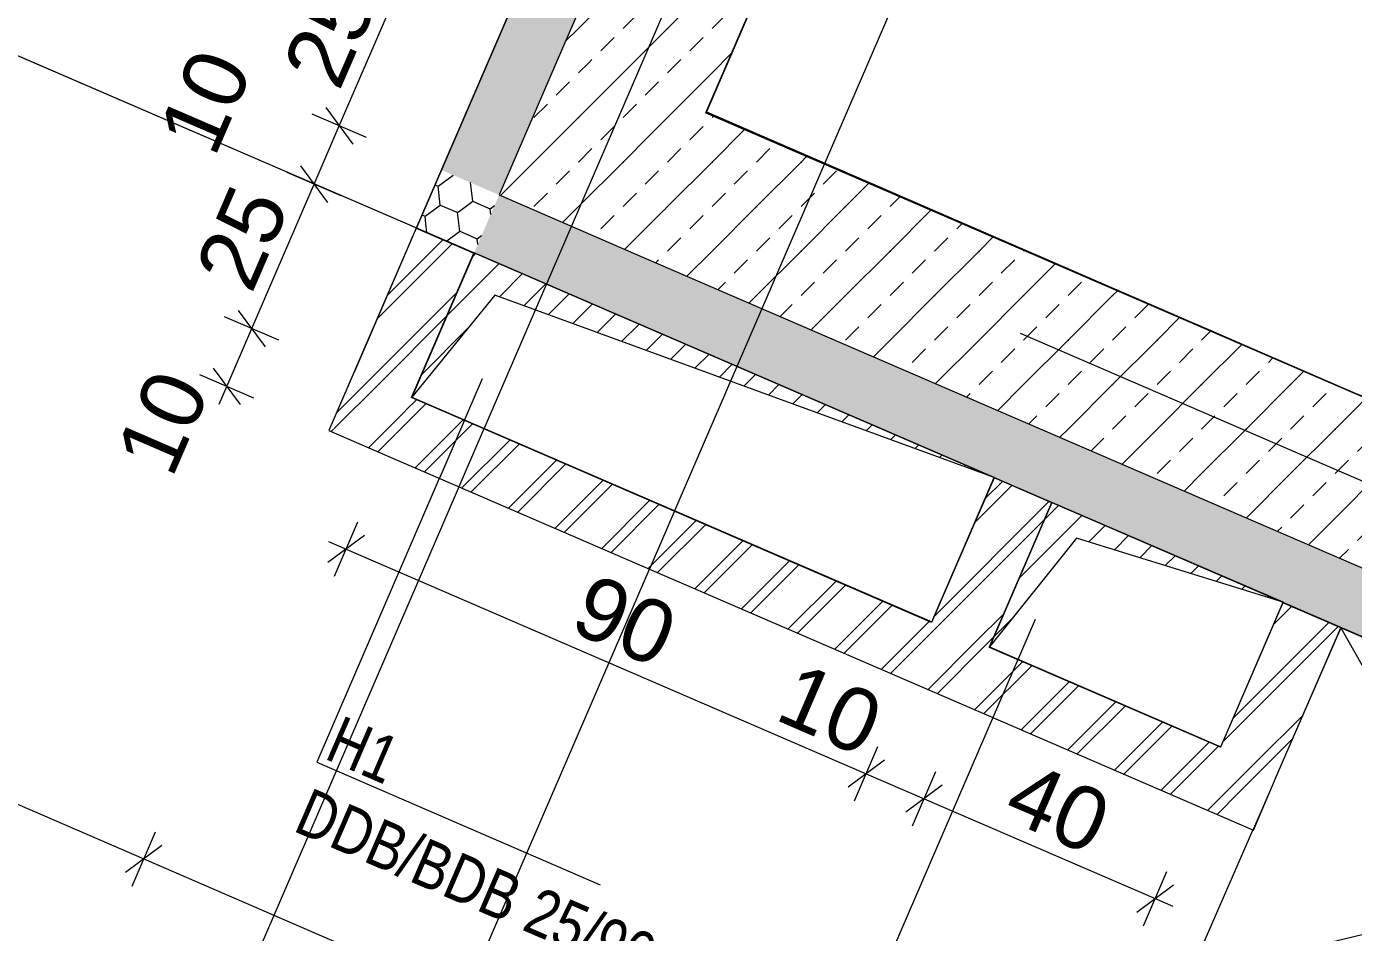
# Model space of a CAD drawing. Header units: millimetres. Extents: x 12535370 to 12566104, y 356204400 to 356234587.
# Drawn here: x 12545138 to 12547247, y 356216738 to 356218177 of the extents above; entities that cross this region are included whole.
import ezdxf
from ezdxf.enums import TextEntityAlignment as Align

# ---------------------------------------------------------------- set-up
doc = ezdxf.new("R2010")
doc.units = ezdxf.units.MM
doc.header["$MEASUREMENT"] = 0
doc.set_wipeout_variables(frame=1)
for name, pattern in [('Dashed Small', [141.111111, 70.555556, -70.555556]), ('Dot & Dashed', [6702.78, 3527.78, -1763.89, 0, -1411.11]), ('Wipeout_Contour', [1000, 0, -1000])]:
    doc.linetypes.add(name, pattern=pattern)
for name, color, linetype in [('New_015 Innenwände', 7, 'Continuous'), ('New_035 Decken', 7, 'Continuous'), ('New_055 Treppen _ Lift', 7, 'Continuous'), ('New_065 Möbel Einrichtung', 7, 'Continuous'), ('New_080 Raumdefinitionen', 7, 'Continuous'), ('New_110 Bemassungen Ausführung', 7, 'Continuous'), ('New_255 Plangrafiken', 7, 'Continuous'), ('New_290 Raster _ Achsen', 7, 'Continuous')]:
    doc.layers.add(name, color=color, linetype=linetype)
for name, color, linetype, lineweight in [('New_015 Innenwände_Pen_No__1', 7, 'Continuous', 13), ('New_035 Decken_Pen_No__1', 7, 'Continuous', 13), ('New_055 Treppen _ Lift_Pen_No__1', 7, 'Continuous', 13), ('New_065 Möbel Einrichtung_Pen_No__1', 7, 'Continuous', 13), ('New_110 Bemassungen Ausführung_Pen_No__1', 7, 'Continuous', 13), ('New_255 Plangrafiken_Pen_No__1', 7, 'Continuous', 13), ('New_290 Raster _ Achsen_Pen_No__108', 7, 'Continuous', 13), ('New_HKLS1_Pen_No__21', 1, 'Continuous', 13), ('New_HKLS1_Pen_No__39', 8, 'Continuous', 13)]:
    doc.layers.add(name, color=color, linetype=linetype, lineweight=lineweight)
doc.styles.add('GENERATED_STYLE_1', font='arial.ttf')
doc.styles.add('GENERATED_STYLE_2', font='arial.ttf', dxfattribs={"width": 0.8})
doc.dimstyles.new('GENERATED_STYLE__1', dxfattribs={"dimtxt": 125, "dimasz": 47.5, "dimexe": 0.18, "dimexo": 2, "dimgap": 0, "dimtad": 1, "dimlfac": 0.001, "dimzin": 0, "dimdsep": 46, "dimtxsty": 'GENERATED_STYLE_1', "dimblk": 'ARROWHEAD_2', "dimblk1": 'ARROWHEAD_2', "dimblk2": 'ARROWHEAD_2', "dimcen": 0.09, "dimclrd": 7, "dimclre": 7, "dimclrt": 7, "dimadec": 0, "dimazin": 0, "dimtfac": 1, "dimtdec": 4, "dimtmove": 0, "dimatfit": 3, "dimfxl": 1, "dimtolj": 1, "dimtzin": 0, "dimarcsym": 0})
doc.dimstyles.new('GENERATED_STYLE__2', dxfattribs={"dimtxt": 100, "dimasz": 47.5, "dimexe": 0.18, "dimexo": 2, "dimgap": 0, "dimtad": 1, "dimlfac": 0.001, "dimzin": 0, "dimdsep": 46, "dimtxsty": 'GENERATED_STYLE_1', "dimblk": 'ARROWHEAD_2', "dimblk1": 'ARROWHEAD_2', "dimblk2": 'ARROWHEAD_2', "dimcen": 0.09, "dimclrd": 7, "dimclre": 7, "dimclrt": 7, "dimadec": 0, "dimazin": 0, "dimtfac": 1, "dimtdec": 4, "dimtmove": 0, "dimatfit": 3, "dimfxl": 1, "dimtolj": 1, "dimtzin": 0, "dimarcsym": 0})
pattern_1 = [(336.636458, (12240439.157, 356160438.356), (20.6060615, 47.701051), [30, -60]), (336.636458, (12240490.77, 356160444.36), (20.6060615, 47.701051), [30, -60]), (36.636458, (12240466.697, 356160426.46), (-31.007291, 41.695898), [30, -60]), (36.636458, (12240487.303, 356160474.16), (-31.007291, 41.695898), [30, -60]), (96.636458, (12240439.157, 356160438.356), (51.613352, 6.0051526), [30, -60]), (96.636458, (12240459.76, 356160486.057), (51.613352, 6.0051526), [30, -60])]
pattern_2 = [(45, (12240439.16, 356160438.36), (-70.710678, 70.710678), [30, -20]), (45, (12240403.8, 356160473.71), (-70.710678, 70.710678), [100, 0])]
pattern_3 = [(45, (12240439.16, 356160438.356), (-53.033009, 53.033009), []), (45, (12240428.55, 356160448.96), (-53.033009, 53.033009), [])]
pattern_4 = [(45, (12240439.157, 356160438.356), (-26.5165043, 26.5165043), [])]

# ---------------------------------------------------------------- blocks, each defined once
blk = doc.blocks.new('Slab_1', base_point=(12544827.7, 356227634.6))
at = {"layer": 'New_035 Decken_Pen_No__1', "color": 7, "linetype": 'Continuous', "lineweight": 13, "flags": 128}
blk.add_lwpolyline([(12550319.2, 356219590.3), (12550873.1, 356220872.8), (12547982.6, 356222124.7), (12546217.9, 356218039.6), (12549105.8, 356216792.1)], close=True, dxfattribs=at)
blk = doc.blocks.new('Stair_1', base_point=(12240439.2, 356160438.4))
at = {"layer": 'New_055 Treppen _ Lift_Pen_No__1', "color": 7, "linetype": 'Continuous', "lineweight": 13}
for p, q in [((12546725.5, 356219214.7), (12546218.7, 356218041.4)), ((12546725.5, 356219214.7), (12546218.7, 356218041.4)), ((12546218.7, 356218041.4), (12547668.3, 356217413)), ((12546218.7, 356218041.4), (12547668.3, 356217413))]:
    blk.add_line(p, q, dxfattribs=at)
blk = doc.blocks.new('Stair_2', base_point=(12240439.2, 356160438.4))
at = {"layer": 'New_055 Treppen _ Lift_Pen_No__1', "color": 7, "linetype": 'Dashed Small', "lineweight": 13}
for p, q in [((12546725.5, 356219214.7), (12546218.7, 356218041.4)), ((12546725.5, 356219214.7), (12546218.7, 356218041.4)), ((12546218.7, 356218041.4), (12547668.3, 356217413)), ((12546218.7, 356218041.4), (12547668.3, 356217413))]:
    blk.add_line(p, q, dxfattribs=at)
blk = doc.blocks.new('Wall_3', base_point=(12547981.4, 356222121.9))
at = {"layer": 'New_015 Innenwände', "linetype": 'Continuous', "lineweight": 0, "true_color": 0x000000}
h = blk.add_hatch(dxfattribs=at)
h.set_pattern_fill('DÄMMSTOFF__POLYSTYROL_EPS', color=18, style=0, pattern_type=2)
h.set_pattern_definition(pattern_1)
h.paths.add_polyline_path([(12547659.4, 356222259.1), (12545797.5, 356217948.9), (12545889.3, 356217909.2), (12547751.4, 356222219.9)])
h = blk.add_hatch(dxfattribs=at)
h.set_pattern_fill('BETON_BEWEHRT_SN46', color=18, style=0, pattern_type=2)
h.set_pattern_definition(pattern_2)
h.paths.add_polyline_path([(12546217.9, 356218039.6), (12547981.4, 356222121.9), (12547751.4, 356222219.9), (12545988.4, 356218138.7)])
h = blk.add_hatch(dxfattribs=at)
h.set_pattern_fill('BETON_BEWEHRT_SN46', color=18, style=0, pattern_type=2)
h.set_pattern_definition(pattern_2)
h.paths.add_polyline_path([(12545988.4, 356218138.7), (12545889.3, 356217909.2), (12546217.9, 356218039.6)])
h = blk.add_hatch(dxfattribs=at)
h.set_pattern_fill('BETON_BEWEHRT_SN46', color=18, style=0, pattern_type=2)
h.set_pattern_definition(pattern_2)
h.paths.add_polyline_path([(12546217.9, 356218039.6), (12545889.3, 356217909.2), (12546118.8, 356217810.1)])
h = blk.add_hatch(dxfattribs=at)
h.set_pattern_fill('DÄMMSTOFF__POLYSTYROL_EPS', color=18, style=0, pattern_type=2)
h.set_pattern_definition(pattern_1)
h.paths.add_polyline_path([(12545797.5, 356217948.9), (12545757.8, 356217857.1), (12545889.3, 356217909.2)])
h = blk.add_hatch(dxfattribs=at)
h.set_pattern_fill('DÄMMSTOFF__POLYSTYROL_EPS', color=18, style=0, pattern_type=2)
h.set_pattern_definition(pattern_1)
h.paths.add_polyline_path([(12545757.8, 356217857.1), (12545849.6, 356217817.4), (12545889.3, 356217909.2)])
at = {"layer": 'New_015 Innenwände_Pen_No__1', "color": 7, "linetype": 'Continuous', "lineweight": 13}
for p, q in [((12547751.4, 356222219.9), (12545988.4, 356218138.7)), ((12545988.4, 356218138.7), (12545889.3, 356217909.2)), ((12545889.3, 356217909.2), (12546118.8, 356217810.1))]:
    blk.add_line(p, q, dxfattribs=at)
at = {"layer": 'New_015 Innenwände_Pen_No__1', "color": 7, "linetype": 'Continuous', "lineweight": 13, "flags": 128}
for points in [[(12547659.4, 356222259.1), (12545757.8, 356217857.1)], [(12546217.9, 356218039.6), (12547981.4, 356222121.9)], [(12545757.8, 356217857.1), (12545849.6, 356217817.4)]]:
    blk.add_lwpolyline(points, dxfattribs=at)
blk = doc.blocks.new('Wall_4', base_point=(12546217.9, 356218039.6))
at = {"layer": 'New_015 Innenwände', "linetype": 'Continuous', "lineweight": 0, "true_color": 0x000000}
h = blk.add_hatch(dxfattribs=at)
h.set_pattern_fill('BETON_BEWEHRT_SN46', color=18, style=0, pattern_type=2)
h.set_pattern_definition(pattern_2)
h.paths.add_polyline_path([(12550670.2, 356216116.3), (12546217.9, 356218039.6), (12546118.8, 356217810.1), (12550571.1, 356215886.8)])
h = blk.add_hatch(dxfattribs=at)
h.set_pattern_fill('DÄMMSTOFF__POLYSTYROL_EPS', color=18, style=0, pattern_type=2)
h.set_pattern_definition([(66.636458, (12240439.157, 356160438.356), (-47.701051, 20.606061), [30, -60]), (66.636458, (12240433.15, 356160489.97), (-47.701051, 20.606061), [30, -60]), (126.636458, (12240451.053, 356160465.896), (41.695898, 31.007291), [30, -60]), (126.636458, (12240403.35, 356160486.5), (41.695898, 31.007291), [30, -60]), (186.636458, (12240439.157, 356160438.356), (-6.005153, 51.613352), [30, -60]), (186.636458, (12240391.455, 356160458.96), (-6.005153, 51.613352), [30, -60])])
h.paths.add_polyline_path([(12545849.6, 356217817.4), (12550760.9, 356215695.8), (12550800.6, 356215787.6), (12545889.3, 356217909.2)])
at = {"layer": 'New_015 Innenwände_Pen_No__1', "color": 7, "linetype": 'Continuous', "lineweight": 13}
for p, q in [((12545889.3, 356217909.2), (12546118.8, 356217810.1)), ((12546118.8, 356217810.1), (12550571.1, 356215886.8))]:
    blk.add_line(p, q, dxfattribs=at)
at = {"layer": 'New_015 Innenwände_Pen_No__1', "color": 7, "linetype": 'Continuous', "lineweight": 13, "flags": 128}
for points in [[(12550670.2, 356216116.3), (12546217.9, 356218039.6)], [(12545849.6, 356217817.4), (12550852.7, 356215656.2)]]:
    blk.add_lwpolyline(points, dxfattribs=at)
blk = doc.blocks.new('Wall_67', base_point=(12545849.4, 356217816.8))
at = {"color": 254, "linetype": 'Wipeout_Contour', "lineweight": 0, "ltscale": 1069315186.156351}
blk.add_wipeout([(12545750.2, 356217587.3), (12545618.8, 356217535.1), (12545710.6, 356217495.5)], dxfattribs=at).dxf.layer = 'New_015 Innenwände'
at = {"layer": 'New_015 Innenwände', "linetype": 'Continuous', "lineweight": 0, "true_color": 0x000000}
h = blk.add_hatch(dxfattribs=at)
h.set_pattern_fill('INSULATION', color=18, style=0, pattern_type=2)
h.set_pattern_definition(pattern_3)
h.paths.add_polyline_path([(12545750.2, 356217587.3), (12545618.8, 356217535.1), (12545710.6, 356217495.5)])
at = {"color": 254, "linetype": 'Wipeout_Contour', "lineweight": 0, "ltscale": 1425754319.979528}
blk.add_wipeout([(12545750.2, 356217587.3), (12545849.4, 356217816.8), (12545757.6, 356217856.4), (12545658.4, 356217626.9)], dxfattribs=at).dxf.layer = 'New_015 Innenwände'
at = {"layer": 'New_015 Innenwände', "linetype": 'Continuous', "lineweight": 0, "true_color": 0x000000}
h = blk.add_hatch(dxfattribs=at)
h.set_pattern_fill('INSULATION', color=18, style=0, pattern_type=2)
h.set_pattern_definition(pattern_3)
h.paths.add_polyline_path([(12545750.2, 356217587.3), (12545849.4, 356217816.8), (12545757.6, 356217856.4), (12545658.4, 356217626.9)])
at = {"layer": 'New_015 Innenwände_Pen_No__1', "color": 7, "linetype": 'Continuous', "lineweight": 13, "flags": 128}
blk.add_lwpolyline([(12545757.6, 356217856.4), (12545849.4, 356217816.8)], dxfattribs=at)
at = {"color": 254, "linetype": 'Wipeout_Contour', "lineweight": 0, "ltscale": 1069315315.846562}
blk.add_wipeout([(12545658.4, 356217626.9), (12545618.8, 356217535.1), (12545750.2, 356217587.3)], dxfattribs=at).dxf.layer = 'New_015 Innenwände'
at = {"layer": 'New_015 Innenwände', "linetype": 'Continuous', "lineweight": 0, "true_color": 0x000000}
h = blk.add_hatch(dxfattribs=at)
h.set_pattern_fill('INSULATION', color=18, style=0, pattern_type=2)
h.set_pattern_definition(pattern_3)
h.paths.add_polyline_path([(12545658.4, 356217626.9), (12545618.8, 356217535.1), (12545750.2, 356217587.3)])
at = {"layer": 'New_015 Innenwände_Pen_No__1', "color": 7, "linetype": 'Continuous', "lineweight": 13, "flags": 128}
for points in [[(12545757.6, 356217856.4), (12545618.8, 356217535.1)], [(12545750.2, 356217587.3), (12545849.4, 356217816.8)], [(12545618.8, 356217535.1), (12545710.6, 356217495.5)]]:
    blk.add_lwpolyline(points, dxfattribs=at)
blk = doc.blocks.new('Wall_68', base_point=(12545750.2, 356217587.3))
at = {"color": 254, "linetype": 'Wipeout_Contour', "lineweight": 0, "ltscale": 1069313641.545862}
blk.add_wipeout([(12547035.4, 356217032.1), (12547087.6, 356216900.6), (12547127.2, 356216992.4)], dxfattribs=at).dxf.layer = 'New_015 Innenwände'
at = {"layer": 'New_015 Innenwände', "linetype": 'Continuous', "lineweight": 0, "true_color": 0x000000}
h = blk.add_hatch(dxfattribs=at)
h.set_pattern_fill('INSULATION', color=18, style=0, pattern_type=2)
h.set_pattern_definition(pattern_3)
h.paths.add_polyline_path([(12547035.4, 356217032.1), (12547087.6, 356216900.6), (12547127.2, 356216992.4)])
at = {"color": 254, "linetype": 'Wipeout_Contour', "lineweight": 0, "ltscale": 1425752575.987482}
blk.add_wipeout([(12547035.4, 356217032.1), (12545750.2, 356217587.3), (12545710.6, 356217495.5), (12546995.8, 356216940.3)], dxfattribs=at).dxf.layer = 'New_015 Innenwände'
at = {"layer": 'New_015 Innenwände', "linetype": 'Continuous', "lineweight": 0, "true_color": 0x000000}
h = blk.add_hatch(dxfattribs=at)
h.set_pattern_fill('INSULATION', color=18, style=0, pattern_type=2)
h.set_pattern_definition(pattern_3)
h.paths.add_polyline_path([(12547035.4, 356217032.1), (12545750.2, 356217587.3), (12545710.6, 356217495.5), (12546995.8, 356216940.3)])
at = {"layer": 'New_015 Innenwände_Pen_No__1', "color": 7, "linetype": 'Continuous', "lineweight": 13, "flags": 128}
blk.add_lwpolyline([(12546576.4, 356217230.4), (12545750.2, 356217587.3)], dxfattribs=at)
at = {"color": 254, "linetype": 'Wipeout_Contour', "lineweight": 0, "ltscale": 1069313584.414766}
blk.add_wipeout([(12546995.8, 356216940.3), (12547087.6, 356216900.6), (12547035.4, 356217032.1)], dxfattribs=at).dxf.layer = 'New_015 Innenwände'
at = {"layer": 'New_015 Innenwände', "linetype": 'Continuous', "lineweight": 0, "true_color": 0x000000}
h = blk.add_hatch(dxfattribs=at)
h.set_pattern_fill('INSULATION', color=18, style=0, pattern_type=2)
h.set_pattern_definition(pattern_3)
h.paths.add_polyline_path([(12546995.8, 356216940.3), (12547087.6, 356216900.6), (12547035.4, 356217032.1)])
at = {"layer": 'New_015 Innenwände_Pen_No__1', "color": 7, "linetype": 'Continuous', "lineweight": 13, "flags": 128}
for points in [[(12545710.6, 356217495.5), (12547087.6, 356216900.6)], [(12547035.4, 356217032.1), (12546668.2, 356217190.7)], [(12547087.6, 356216900.6), (12547127.2, 356216992.4)]]:
    blk.add_lwpolyline(points, dxfattribs=at)
blk = doc.blocks.new('Wall_69', base_point=(12547035.4, 356217032.1))
at = {"color": 254, "linetype": 'Wipeout_Contour', "lineweight": 0, "ltscale": 1425752135.951564}
blk.add_wipeout([(12547127.2, 356216992.4), (12547226.4, 356217221.9), (12547134.6, 356217261.6), (12547035.4, 356217032.1)], dxfattribs=at).dxf.layer = 'New_015 Innenwände'
at = {"layer": 'New_015 Innenwände', "linetype": 'Continuous', "lineweight": 0, "true_color": 0x000000}
h = blk.add_hatch(dxfattribs=at)
h.set_pattern_fill('INSULATION', color=18, style=0, pattern_type=2)
h.set_pattern_definition(pattern_3)
h.paths.add_polyline_path([(12547127.2, 356216992.4), (12547226.4, 356217221.9), (12547134.6, 356217261.6), (12547035.4, 356217032.1)])
at = {"layer": 'New_015 Innenwände_Pen_No__1', "color": 7, "linetype": 'Continuous', "lineweight": 13, "flags": 128}
for points in [[(12547134.6, 356217261.6), (12547035.4, 356217032.1)], [(12547226.4, 356217221.9), (12547134.6, 356217261.6)], [(12547127.2, 356216992.4), (12547226.4, 356217221.9)]]:
    blk.add_lwpolyline(points, dxfattribs=at)
blk = doc.blocks.new('Wall_70', base_point=(12546576.4, 356217230.4))
at = {"color": 254, "linetype": 'Wipeout_Contour', "lineweight": 0, "ltscale": 1425752863.958233}
blk.add_wipeout([(12546668.2, 356217190.7), (12546767.4, 356217420.2), (12546675.6, 356217459.9), (12546576.4, 356217230.4)], dxfattribs=at).dxf.layer = 'New_015 Innenwände'
at = {"layer": 'New_015 Innenwände', "linetype": 'Continuous', "lineweight": 0, "true_color": 0x000000}
h = blk.add_hatch(dxfattribs=at)
h.set_pattern_fill('INSULATION', color=18, style=0, pattern_type=2)
h.set_pattern_definition(pattern_3)
h.paths.add_polyline_path([(12546668.2, 356217190.7), (12546767.4, 356217420.2), (12546675.6, 356217459.9), (12546576.4, 356217230.4)])
at = {"layer": 'New_015 Innenwände_Pen_No__1', "color": 7, "linetype": 'Continuous', "lineweight": 13, "flags": 128}
for points in [[(12546675.6, 356217459.9), (12546576.4, 356217230.4)], [(12546767.4, 356217420.2), (12546675.6, 356217459.9)], [(12546668.2, 356217190.7), (12546767.4, 356217420.2)]]:
    blk.add_lwpolyline(points, dxfattribs=at)
blk = doc.blocks.new('Schrank variabel 25[52]', base_point=(12547226.4, 356217221.9))
at = {"layer": 'New_065 Möbel Einrichtung_Pen_No__1', "color": 7, "linetype": 'Continuous', "lineweight": 13}
for p, q in [((12547226.4, 356217221.9), (12547719.5, 356216349.8)), ((12546985.9, 356216668.8), (12547960, 356216902.9))]:
    blk.add_line(p, q, dxfattribs=at)
at = {"layer": 'New_065 Möbel Einrichtung_Pen_No__1', "color": 7, "linetype": 'Continuous', "lineweight": 13, "flags": 128}
blk.add_lwpolyline([(12547226.4, 356217221.9), (12546985.9, 356216668.8), (12547719.5, 356216349.8), (12547960, 356216902.9)], close=True, dxfattribs=at)
blk = doc.blocks.new('Standard grid marker[59]', base_point=(12539645.8, 356220744.6))
at = {"layer": 'New_290 Raster _ Achsen_Pen_No__108', "color": 7, "linetype": 'Dot & Dashed', "lineweight": 13}
blk.add_line((12540563.8, 356220348), (12561567.2, 356211274.9), dxfattribs=at)
at = {"layer": 'New_290 Raster _ Achsen_Pen_No__108', "color": 7, "lineweight": 13, "style": 'GENERATED_STYLE_1'}
for tag, p in [('AC_MarkerText_1_0', (12539528.5, 356220880.1)), ('AC_MarkerText_1_1', (12562689.2, 356210875))]:
    blk.add_attdef(tag, text='', height=150, rotation=336.6365, dxfattribs=at).set_placement(p, align=Align.TOP_CENTER)
blk = doc.blocks.new('Standard grid marker[62]', base_point=(12552195.2, 356232191.6))
at = {"layer": 'New_290 Raster _ Achsen_Pen_No__108', "color": 7, "linetype": 'Dot & Dashed', "lineweight": 13}
blk.add_line((12551798.6, 356231273.6), (12543740.5, 356212619.7), dxfattribs=at)
at = {"layer": 'New_290 Raster _ Achsen_Pen_No__108', "color": 7, "lineweight": 13, "style": 'GENERATED_STYLE_1'}
for tag, p in [('AC_MarkerText_1_0', (12552307.9, 356232418.3)), ('AC_MarkerText_1_1', (12543317.8, 356211607.1))]:
    blk.add_attdef(tag, text='', height=150, rotation=336.6365, dxfattribs=at).set_placement(p, align=Align.TOP_CENTER)
blk = doc.blocks.new('Polyline_3', base_point=(12542882.6, 356210370))
at = {"layer": 'New_255 Plangrafiken_Pen_No__1', "color": 7, "linetype": 'Dot & Dashed', "lineweight": 13, "flags": 128}
blk.add_lwpolyline([(12542882.6, 356210370), (12543089.5, 356210280.7), (12552742.3, 356232625.8), (12552734.1, 356232629.4)], dxfattribs=at)
blk = doc.blocks.new('*D247', base_point=(12240439.2, 356160438.4))
at = {"layer": 'New_110 Bemassungen Ausführung_Pen_No__1', "color": 7, "linetype": 'Continuous', "lineweight": 13, "transparency": 16777216}
for p, q in [((12544160.3, 356217391.7), (12544102.4, 356217348.7)), ((12544131.4, 356217370.2), (12544223.2, 356217330.5)), ((12544204.6, 356217287.5), (12544241.8, 356217373.6)), ((12544252.1, 356217352.1), (12544194.2, 356217309))]:
    blk.add_line(p, q, dxfattribs=at)
blk = doc.blocks.new('ARROWHEAD_2')
at = {"color": 0, "linetype": 'Continuous', "lineweight": 0}
for p, q in [((-0.378, -0.655), (0.378, 0.655)), ((0, 0), (-1, 0))]:
    blk.add_line(p, q, dxfattribs=at)
blk = doc.blocks.new('*D248', base_point=(12240439.2, 356160438.4))
at = {"layer": 'New_110 Bemassungen Ausführung_Pen_No__1', "color": 7, "linetype": 'Continuous', "lineweight": 13, "transparency": 16777216}
for p, q in [((12544204.6, 356217287.5), (12544241.8, 356217373.6)), ((12544252.1, 356217352.1), (12544194.2, 356217309)), ((12544223.2, 356217330.5), (12545324.8, 356216854.7)), ((12545353.7, 356216876.2), (12545295.8, 356216833.1)), ((12545324.8, 356216854.7), (12553738.7, 356213220))]:
    blk.add_line(p, q, dxfattribs=at)
at = {"layer": 'New_110 Bemassungen Ausführung_Pen_No__1', "color": 7, "lineweight": 13, "transparency": 16777216, "insert": (12544630.7, 356217181.7), "char_height": 125, "attachment_point": 7, "rotation": 336.6366, "style": 'GENERATED_STYLE_1'}
blk.add_mtext('\\A1;{\\pql;\\fArial|b0|i0|c0|p0;\\W1.000000;1,20}', dxfattribs=at)
blk = doc.blocks.new('*D249', base_point=(12240439.2, 356160438.4))
at = {"layer": 'New_110 Bemassungen Ausführung_Pen_No__1', "color": 7, "linetype": 'Continuous', "lineweight": 13, "transparency": 16777216}
for p, q in [((12544223.2, 356217330.5), (12545324.8, 356216854.7)), ((12545306.2, 356216811.6), (12545343.4, 356216897.7)), ((12545353.7, 356216876.2), (12545295.8, 356216833.1)), ((12545324.8, 356216854.7), (12553738.7, 356213220)), ((12553720.1, 356213177), (12553757.3, 356213263)), ((12553767.7, 356213241.5), (12553709.8, 356213198.5))]:
    blk.add_line(p, q, dxfattribs=at)
at = {"layer": 'New_110 Bemassungen Ausführung_Pen_No__1', "color": 7, "lineweight": 13, "transparency": 16777216, "char_height": 125, "attachment_point": 7, "rotation": 336.6366, "style": 'GENERATED_STYLE_1'}
for s, insert in [('\\A1;{\\pql;\\fArial|b0|i0|c0|p0;\\W1.000000;9,16\\fArial|b0|i0|c0|p0;\\W1.000000;\\A1{\\H.66x;\\S5^  ;}}', (12549347.7, 356215111.4)), ('\\A1;{\\pql;\\fArial|b0|i0|c0|p0;\\W1.000000;10}', (12553557, 356213325.7))]:
    blk.add_mtext(s, dxfattribs=dict(at, insert=insert))
blk = doc.blocks.new('*D296', base_point=(12240439.2, 356160438.4))
at = {"layer": 'New_110 Bemassungen Ausführung_Pen_No__1', "color": 7, "linetype": 'Continuous', "lineweight": 13, "transparency": 16777216}
for p, q in [((12545627.8, 356217303.9), (12545665, 356217390)), ((12545675.3, 356217368.5), (12545617.4, 356217325.4)), ((12545618.3, 356217359.1), (12545646.4, 356217346.9)), ((12545646.4, 356217346.9), (12546472.6, 356216990)), ((12546501.6, 356217011.6), (12546443.6, 356216968.5)), ((12546472.6, 356216990), (12546564.4, 356216950.4))]:
    blk.add_line(p, q, dxfattribs=at)
at = {"layer": 'New_110 Bemassungen Ausführung_Pen_No__1', "color": 7, "lineweight": 13, "transparency": 16777216, "char_height": 100, "attachment_point": 7, "rotation": 336.6365, "style": 'GENERATED_STYLE_1'}
for s, insert in [('\\A1;{\\pql;\\fArial|b0|i0|c0|p0;\\W1.000000;90}', (12545997.4, 356217217.1)), ('\\A1;{\\pql;\\fArial|b0|i0|c0|p0;\\W1.000000;10}', (12546323.9, 356217076))]:
    blk.add_mtext(s, dxfattribs=dict(at, insert=insert))
blk = doc.blocks.new('*D297', base_point=(12240439.2, 356160438.4))
at = {"layer": 'New_110 Bemassungen Ausführung_Pen_No__1', "color": 7, "linetype": 'Continuous', "lineweight": 13, "transparency": 16777216}
for p, q in [((12545646.4, 356217346.9), (12546472.6, 356216990)), ((12546454, 356216947), (12546491.2, 356217033.1)), ((12546501.6, 356217011.6), (12546443.6, 356216968.5)), ((12546472.6, 356216990), (12546564.4, 356216950.4)), ((12546545.8, 356216907.3), (12546583, 356216993.4)), ((12546593.4, 356216971.9), (12546535.5, 356216928.8)), ((12546564.4, 356216950.4), (12546931.6, 356216791.7))]:
    blk.add_line(p, q, dxfattribs=at)
blk = doc.blocks.new('*D298', base_point=(12240439.2, 356160438.4))
at = {"layer": 'New_110 Bemassungen Ausführung_Pen_No__1', "color": 7, "linetype": 'Continuous', "lineweight": 13, "transparency": 16777216}
for p, q in [((12546545.8, 356216907.3), (12546583, 356216993.4)), ((12546593.4, 356216971.9), (12546535.5, 356216928.8)), ((12546564.4, 356216950.4), (12546931.6, 356216791.7)), ((12546913, 356216748.7), (12546950.2, 356216834.8)), ((12546902.7, 356216770.2), (12546960.6, 356216813.3)), ((12546931.6, 356216791.7), (12546959.7, 356216779.6))]:
    blk.add_line(p, q, dxfattribs=at)
at = {"layer": 'New_110 Bemassungen Ausführung_Pen_No__1', "color": 7, "lineweight": 13, "transparency": 16777216, "insert": (12546685.9, 356216919.7), "char_height": 100, "attachment_point": 7, "rotation": 336.6365, "style": 'GENERATED_STYLE_1'}
blk.add_mtext('\\A1;{\\pql;\\fArial|b0|i0|c0|p0;\\W1.000000;40}', dxfattribs=at)
blk = doc.blocks.new('*D299', base_point=(12240439.2, 356160438.4))
at = {"layer": 'New_110 Bemassungen Ausführung_Pen_No__1', "color": 7, "linetype": 'Continuous', "lineweight": 13, "transparency": 16777216}
for p, q in [((12545539.3, 356217678.4), (12545453.2, 356217715.6)), ((12545474.7, 356217725.9), (12545517.8, 356217668)), ((12545456.6, 356217605.2), (12545496.3, 356217697)), ((12545435.1, 356217634.1), (12545478.1, 356217576.2)), ((12545499.6, 356217586.6), (12545413.6, 356217623.8)), ((12545444.5, 356217577.1), (12545456.6, 356217605.2))]:
    blk.add_line(p, q, dxfattribs=at)
at = {"layer": 'New_110 Bemassungen Ausführung_Pen_No__1', "color": 7, "lineweight": 13, "transparency": 16777216, "insert": (12545370.6, 356217456.5), "char_height": 100, "attachment_point": 7, "rotation": 66.6365, "style": 'GENERATED_STYLE_1'}
blk.add_mtext('\\A1;{\\pql;\\fArial|b0|i0|c0|p0;\\W1.000000;10}', dxfattribs=at)
blk = doc.blocks.new('*D300', base_point=(12240439.2, 356160438.4))
at = {"layer": 'New_110 Bemassungen Ausführung_Pen_No__1', "color": 7, "linetype": 'Continuous', "lineweight": 13, "transparency": 16777216}
for p, q in [((12545595.4, 356217926.5), (12545635.3, 356218018.9)), ((12545573.9, 356217955.4), (12545616.9, 356217897.5)), ((12545496.3, 356217697), (12545595.4, 356217926.5)), ((12545474.7, 356217725.9), (12545517.8, 356217668))]:
    blk.add_line(p, q, dxfattribs=at)
at = {"layer": 'New_110 Bemassungen Ausführung_Pen_No__1', "color": 7, "lineweight": 13, "transparency": 16777216, "char_height": 100, "attachment_point": 7, "rotation": 66.6365, "style": 'GENERATED_STYLE_1'}
for s, insert in [('\\A1;{\\pql;\\fArial|b0|i0|c0|p0;\\W1.000000;10}', (12545438.2, 356217966.1)), ('\\A1;{\\pql;\\fArial|b0|i0|c0|p0;\\W1.000000;25}', (12545497.2, 356217749.7))]:
    blk.add_mtext(s, dxfattribs=dict(at, insert=insert))
blk = doc.blocks.new('*D301', base_point=(12240439.2, 356160438.4))
at = {"layer": 'New_110 Bemassungen Ausführung_Pen_No__1', "color": 7, "linetype": 'Continuous', "lineweight": 13, "transparency": 16777216}
for p, q in [((12545678.4, 356218000.3), (12545592.3, 356218037.5)), ((12545613.8, 356218047.9), (12545656.9, 356217990)), ((12545595.4, 356217926.5), (12545635.3, 356218018.9)), ((12545638.4, 356217907.9), (12545552.4, 356217945.1)), ((12545573.9, 356217955.4), (12545616.9, 356217897.5)), ((12545496.3, 356217697), (12545595.4, 356217926.5))]:
    blk.add_line(p, q, dxfattribs=at)
blk = doc.blocks.new('*D302', base_point=(12240439.2, 356160438.4))
at = {"layer": 'New_110 Bemassungen Ausführung_Pen_No__1', "color": 7, "linetype": 'Continuous', "lineweight": 13, "transparency": 16777216}
for p, q in [((12545777.5, 356218229.8), (12545691.5, 356218267)), ((12545756, 356218219.5), (12545713, 356218277.4)), ((12545734.5, 356218248.4), (12545746.6, 356218276.5)), ((12545635.3, 356218018.9), (12545734.5, 356218248.4)), ((12545613.8, 356218047.9), (12545656.9, 356217990))]:
    blk.add_line(p, q, dxfattribs=at)
at = {"layer": 'New_110 Bemassungen Ausführung_Pen_No__1', "color": 7, "lineweight": 13, "transparency": 16777216, "insert": (12545636.3, 356218071.6), "char_height": 100, "attachment_point": 7, "rotation": 66.6365, "style": 'GENERATED_STYLE_1'}
blk.add_mtext('\\A1;{\\pql;\\fArial|b0|i0|c0|p0;\\W1.000000;25}', dxfattribs=at)

msp = doc.modelspace()

# ---------------------------------------------------------------- linework, layer by layer
at = {"layer": 'New_080 Raumdefinitionen', "color": 21, "linetype": 'Continuous', "lineweight": 0, "true_color": 0xffa8a8, "flags": 128}
for points in [[(12545757.817, 356217857.095), (12547760.438, 356222493.042), (12546658.835, 356222968.914), (12544656.19, 356218332.96)], [(12542378.719, 356213060.808), (12551894.259, 356208950.252), (12554171.747, 356214222.417), (12544656.19, 356218332.96)]]:
    msp.add_lwpolyline(points, close=True, dxfattribs=at)

# ---------------------------------------------------------------- block references
at = {"layer": 'New_015 Innenwände', "color": 7, "lineweight": 13}
for name, p in [('Wall_3', (12547981.407, 356222121.916)), ('Wall_4', (12546217.915, 356218039.601))]:
    msp.add_blockref(name, p, dxfattribs=at)
at = {"layer": 'New_035 Decken', "color": 7, "linetype": 'Continuous', "lineweight": 13}
msp.add_blockref('Slab_1', (12544827.671, 356227634.587), dxfattribs=at)
at = {"layer": 'New_055 Treppen _ Lift', "color": 7, "linetype": 'Continuous', "lineweight": 13}
for name in ['Stair_1', 'Stair_2']:
    msp.add_blockref(name, (12240439.157, 356160438.356), dxfattribs=at)

# ---------------------------------------------------------------- dimensions: what is measured, and where the dimension line sits
at = {"layer": 'New_110 Bemassungen Ausführung', "color": 7, "linetype": 'Continuous', "lineweight": 13}
for base, p1, p2, angle, dimstyle, picture, middle, turn in [((12544223.163, 356217330.54), (12545092.596, 356219595.37), (12545184.396, 356219555.713), 336.636559, 'GENERATED_STYLE__1', '*D247', (12544061.762, 356217495.577), 336.636559), ((12545734.484, 356218248.435), (12545889.272, 356217909.24), (12546217.915, 356218039.601), 66.636458, 'GENERATED_STYLE__2', '*D302', (12545620.586, 356218161.288), 66.636458)]:
    dim = msp.add_linear_dim(base=base, p1=p1, p2=p2, angle=angle, dimstyle=dimstyle, dxfattribs=at)
    dim.commit()
    dim.dimension.update_dxf_attribs({"geometry": picture, "text_midpoint": middle, "dimtype": 160, "text_rotation": turn})

# ---------------------------------------------------------------- next in the draw order: block references
at = {"layer": 'New_015 Innenwände', "color": 7, "lineweight": 13}
msp.add_blockref('Wall_67', (12545849.364, 356217816.784), dxfattribs=at)

# ---------------------------------------------------------------- next in the draw order: block references
msp.add_blockref('Wall_68', (12545750.223, 356217587.282), dxfattribs=at)

# ---------------------------------------------------------------- next in the draw order: dimensions: what is measured, and where the dimension line sits
at = {"layer": 'New_110 Bemassungen Ausführung', "color": 7, "linetype": 'Continuous', "lineweight": 13}
dim = msp.add_linear_dim(base=(12545635.343, 356218018.933), p1=(12545849.364, 356217816.784), p2=(12545889.272, 356217909.24), angle=66.636458, dimstyle='GENERATED_STYLE__2', dxfattribs=at)
dim.commit()
dim.dimension.update_dxf_attribs({"geometry": '*D301', "text_midpoint": (12545422.527, 356218055.834), "dimtype": 160, "text_rotation": 66.636458})

# ---------------------------------------------------------------- next in the draw order: linework, layer by layer
at = {"layer": 'New_255 Plangrafiken_Pen_No__1', "color": 7, "linetype": 'Continuous', "lineweight": 13}
msp.add_lwpolyline([(12545862.504, 356217616.985), (12545599.551, 356217008.273), (12546049.735, 356216813.801)], dxfattribs=at)

# ---------------------------------------------------------------- next in the draw order: block references
at = {"layer": 'New_015 Innenwände', "color": 7, "lineweight": 13}
for name, p in [('Wall_70', (12546576.43, 356217230.375)), ('Wall_69', (12547035.433, 356217032.093))]:
    msp.add_blockref(name, p, dxfattribs=at)

# ---------------------------------------------------------------- next in the draw order: texts
at = {"layer": 'New_255 Plangrafiken_Pen_No__1', "color": 7, "linetype": 'Continuous', "lineweight": 13, "insert": (12545559.635, 356216899.012), "char_height": 75, "attachment_point": 7, "rotation": 336.636458, "style": 'GENERATED_STYLE_2'}
msp.add_mtext('\\A1;{\\pql;\\fArial|b0|i0|c0|p0;\\W0.800000;H1\\P\\pql;\\fArial|b0|i0|c0|p0;\\W0.800000;DDB/BDB 2\\fArial|b0|i0|c0|p0;\\W0.800000;5/90\\P\\pql;\\fArial|b0|i0|c0|p0;\\H1.029164x;\\W0.800000;}', dxfattribs=at)

# ---------------------------------------------------------------- next in the draw order: dimensions: what is measured, and where the dimension line sits
at = {"layer": 'New_110 Bemassungen Ausführung', "color": 7, "linetype": 'Continuous', "lineweight": 13}
for base, p1, p2, picture, middle in [((12545595.408, 356217926.489), (12545750.223, 356217587.282), (12545849.364, 356217816.784), '*D300', (12545481.51, 356217839.342)), ((12545496.267, 356217696.987), (12545618.766, 356217535.138), (12545750.223, 356217587.282), '*D299', (12545354.873, 356217546.19))]:
    dim = msp.add_linear_dim(base=base, p1=p1, p2=p2, angle=66.636458, dimstyle='GENERATED_STYLE__2', dxfattribs=at)
    dim.commit()
    dim.dimension.update_dxf_attribs({"geometry": picture, "text_midpoint": middle, "dimtype": 160, "text_rotation": 66.636458})

# ---------------------------------------------------------------- next in the draw order: hatches: boundary and pattern name
at = {"layer": 'New_HKLS1_Pen_No__39', "linetype": 'Continuous', "lineweight": 13}
h = msp.add_hatch(dxfattribs=at)
h.set_pattern_fill('FEUERFESTER_STEIN', color=8, style=0, pattern_type=2)
h.set_pattern_definition(pattern_4)
h.paths.add_polyline_path([(12545750.5, 356217587.921), (12545849.641, 356217817.423), (12546675.847, 356217460.515), (12545882.617, 356217749.972)])
h = msp.add_hatch(dxfattribs=at)
h.set_pattern_fill('FEUERFESTER_STEIN', color=8, style=0, pattern_type=2)
h.set_pattern_definition(pattern_4)
h.paths.add_polyline_path([(12546668.507, 356217191.357), (12546767.648, 356217420.859), (12547134.85, 356217262.233), (12546806.688, 356217364.332)])

# ---------------------------------------------------------------- next in the draw order: linework, layer by layer
at = {"layer": 'New_255 Plangrafiken_Pen_No__1', "color": 7, "linetype": 'Continuous', "lineweight": 13}
msp.add_lwpolyline([(12546740.885, 356217234.976), (12546482.255, 356216636.274), (12546757.003, 356216517.588)], dxfattribs=at)
at = {"layer": 'New_HKLS1_Pen_No__21', "color": 1, "linetype": 'Continuous', "lineweight": 13, "flags": 128}
for points in [[(12545750.5, 356217587.921), (12545849.641, 356217817.423), (12546675.847, 356217460.515), (12545882.617, 356217749.972)], [(12546668.507, 356217191.357), (12546767.648, 356217420.859), (12547134.85, 356217262.233), (12546806.688, 356217364.332)]]:
    msp.add_lwpolyline(points, close=True, dxfattribs=at)
at = {"layer": 'New_HKLS1_Pen_No__21', "color": 1, "linetype": 'Continuous', "lineweight": 13}
for points in [[(12545750.5, 356217587.921), (12546576.706, 356217231.013), (12546675.847, 356217460.515), (12545849.641, 356217817.422)], [(12546668.507, 356217191.357), (12547035.709, 356217032.732), (12547134.85, 356217262.233), (12546767.648, 356217420.859)]]:
    msp.add_lwpolyline(points, close=True, dxfattribs=at)

# ---------------------------------------------------------------- next in the draw order: block references
at = {"layer": 'New_065 Möbel Einrichtung', "color": 7, "linetype": 'Continuous', "lineweight": 13}
msp.add_blockref('Schrank variabel 25[52]', (12547226.375, 356217221.938), dxfattribs=at)
at = {"layer": 'New_255 Plangrafiken', "color": 7, "linetype": 'Dot & Dashed', "lineweight": 13}
msp.add_blockref('Polyline_3', (12542882.615, 356210370.028), dxfattribs=at)
at = {"layer": 'New_290 Raster _ Achsen', "color": 7, "linetype": 'Continuous', "lineweight": 13}
for name, p in [('Standard grid marker[62]', (12552195.197, 356232191.641)), ('Standard grid marker[59]', (12539645.773, 356220744.612))]:
    msp.add_blockref(name, p, dxfattribs=at)

# ---------------------------------------------------------------- next in the draw order: dimensions: what is measured, and where the dimension line sits
at = {"layer": 'New_110 Bemassungen Ausführung', "color": 7, "linetype": 'Continuous', "lineweight": 13}
for base, p1, p2, angle, dimstyle, picture, middle, turn in [((12545324.782, 356216854.661), (12545184.396, 356219555.713), (12545757.815, 356217857.096), 336.636559, 'GENERATED_STYLE__1', '*D248', (12544804.079, 356217174.91), 336.636559), ((12546472.605, 356216990.03), (12545889.272, 356217909.24), (12546675.571, 356217459.876), 336.636458, 'GENERATED_STYLE__2', '*D296', (12546087.092, 356217232.817), 336.636458), ((12553738.715, 356213219.999), (12545757.815, 356217857.096), (12553033.003, 356211586.335), 336.636559, 'GENERATED_STYLE__1', '*D249', (12549687.459, 356215065.381), 336.636559), ((12546564.406, 356216950.374), (12546675.571, 356217459.876), (12546767.371, 356217420.22), 336.636458, 'GENERATED_STYLE__2', '*D297', (12546413.608, 356217091.767), 336.636458), ((12546931.608, 356216791.748), (12546767.371, 356217420.22), (12547134.574, 356217261.595), 336.636458, 'GENERATED_STYLE__2', '*D298', (12546775.611, 356216935.389), 336.636458)]:
    dim = msp.add_linear_dim(base=base, p1=p1, p2=p2, angle=angle, dimstyle=dimstyle, dxfattribs=at)
    dim.commit()
    dim.dimension.update_dxf_attribs({"geometry": picture, "text_midpoint": middle, "dimtype": 160, "text_rotation": turn})

doc.saveas('drawing.dxf')
